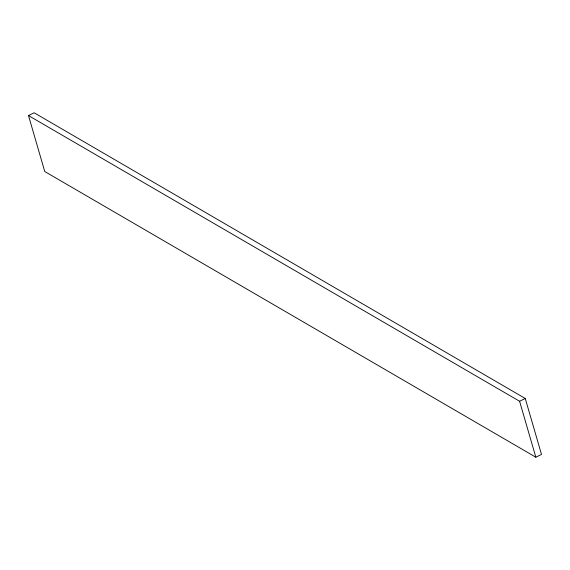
<?xml version="1.0" encoding="UTF-8"?>
<svg xmlns="http://www.w3.org/2000/svg" width="570" height="570" viewBox="0 0 570 570"><rect width="100%" height="100%" fill="white"/><g stroke="black" fill="none" stroke-linecap="round" stroke-linejoin="round"><path stroke-width="0.85" d="M28.5 115.575L34.157 112.789L525.248 398.48L541.5 454.425L535.843 457.211L44.752 171.52L28.5 115.575L519.591 401.266L535.843 457.211M519.591 401.266L525.248 398.48"/></g></svg>
